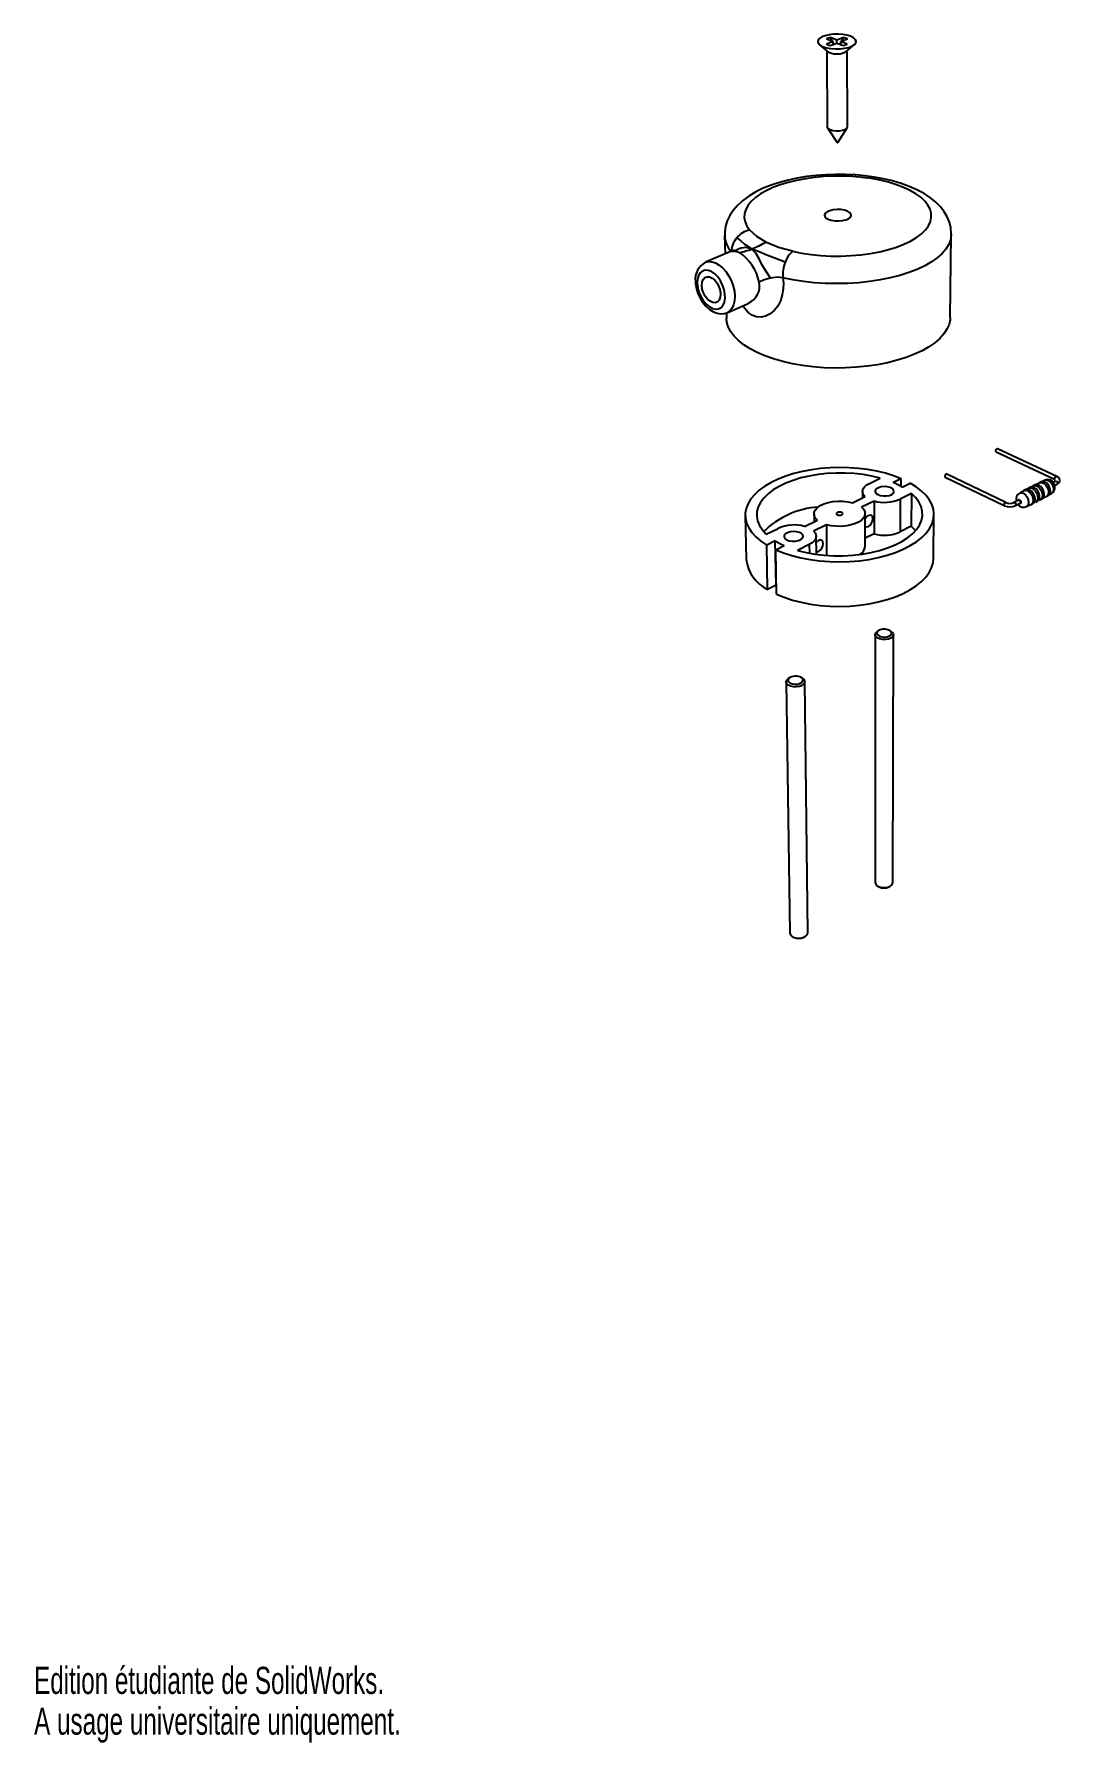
# Model space of a CAD drawing. Extents: x 0 to 137, y 0 to 229.
import ezdxf
from ezdxf.enums import TextEntityAlignment as Align

# ---------------------------------------------------------------- set-up
doc = ezdxf.new("R2010")
doc.units = 0
doc.layers.get('0').update_dxf_attribs({"linetype": 'CONTINUOUS'})

msp = doc.modelspace()

# ---------------------------------------------------------------- linework, layer by layer
at = {"color": 7, "linetype": 'CONTINUOUS'}
for p, q in [((105.13, 227.35), (106.22, 226.44)), ((106.95, 227.78), (106.06, 227.44)), ((106.06, 227.44), (106.57, 227.24)), ((106.6, 228.32), (106.08, 228.12)), ((106.08, 228.12), (106.95, 227.78)), ((106.1, 226.54), (106.17, 216.37)), ((106.57, 227.24), (107.46, 227.58)), ((107.47, 227.98), (106.6, 228.32)), ((106.82, 227.83), (106.6, 228.32)), ((106.95, 227.38), (106.95, 227.78)), ((107, 227.4), (106.95, 227.53)), ((107.46, 227.58), (108.34, 227.24)), ((108.36, 228.32), (107.47, 227.98)), ((107.47, 227.57), (107.47, 227.98)), ((107.95, 227.39), (107.99, 227.48)), ((107.99, 227.78), (108.87, 228.12)), ((108.86, 227.44), (107.99, 227.78)), ((107.99, 227.37), (107.99, 227.78)), ((108.15, 227.84), (108.36, 228.32)), ((108.34, 227.24), (108.86, 227.44)), ((108.87, 228.12), (108.36, 228.32)), ((108.72, 226.45), (109.81, 227.37)), ((108.89, 216.38), (108.85, 226.56)), ((106.22, 216.23), (107.5, 214.28)), ((107.59, 214.28), (108.85, 216.24)), ((92.44, 201.79), (92.5, 199.33)), ((122.65, 190.85), (122.78, 201.94)), ((93.35, 199.69), (89.87, 198.22)), ((92.77, 191.47), (95.59, 192.7)), ((92.68, 191.45), (92.7, 190.69)), ((128.79, 172.86), (136.69, 169.14)), ((136.89, 169.55), (128.98, 173.26)), ((111.76, 168.58), (113.26, 169.32)), ((121.97, 169.46), (129.88, 165.64)), ((130.08, 166.05), (122.17, 169.86)), ((110.89, 167.55), (110.89, 166.68)), ((116.07, 169.24), (115.01, 168.72)), ((117.44, 167.26), (115.95, 166.52)), ((116.07, 168.21), (116.07, 169.24)), ((116.21, 168.13), (117.27, 168.66)), ((117.44, 167.26), (117.42, 162.88)), ((132.49, 167.6), (131.94, 167.32)), ((132.74, 167.78), (132.5, 167.66)), ((133.11, 167.92), (132.94, 167.83)), ((133.37, 168.1), (133.12, 167.97)), ((133.73, 168.24), (133.56, 168.15)), ((133.99, 168.42), (133.74, 168.29)), ((134.55, 168.66), (134.18, 168.47)), ((134.8, 168.84), (134.56, 168.71)), ((135.29, 169.04), (135, 168.89)), ((135.92, 167.11), (136.2, 167.26)), ((136.74, 168.92), (136.41, 168.75)), ((136.62, 168.34), (136.95, 168.51)), ((136.74, 168.92), (136.75, 168.92)), ((109.57, 166.03), (111.24, 166.86)), ((112.44, 166.26), (110.77, 165.43)), ((112.44, 166.26), (112.44, 161.87)), ((115.95, 166.52), (115.93, 162.13)), ((131.79, 166.37), (131.17, 166.05)), ((131.38, 165.64), (132, 165.96)), ((132.86, 165.53), (133.41, 165.81)), ((133.46, 165.79), (133.71, 165.92)), ((133.86, 166.05), (134.03, 166.13)), ((134.08, 166.11), (134.33, 166.24)), ((134.48, 166.37), (134.65, 166.45)), ((134.7, 166.43), (134.95, 166.56)), ((135.1, 166.69), (135.46, 166.88)), ((135.51, 166.85), (135.76, 166.98)), ((95.19, 164.31), (95.32, 158.43)), ((98.02, 161.82), (99.59, 162.6)), ((103.15, 162.86), (104.86, 163.7)), ((106.06, 163.09), (104.35, 162.24)), ((104.41, 164.54), (104.42, 163.48)), ((106.06, 163.09), (106.09, 158.97)), ((111.25, 160.17), (111.24, 164.58)), ((117.42, 162.88), (115.93, 162.13)), ((120.4, 158.58), (120.45, 164.45)), ((99.22, 160.91), (98.1, 160.36)), ((98.2, 154.43), (98.1, 160.36)), ((99.32, 154.99), (99.22, 160.91)), ((99.29, 159.73), (100.42, 160.29)), ((103.77, 160.44), (102.2, 159.65)), ((104.72, 159.12), (104.69, 161.55)), ((112.44, 161.87), (111.24, 161.27)), ((99.39, 153.79), (99.29, 159.73)), ((99.32, 154.99), (98.2, 154.43)), ((99.37, 154.96), (99.32, 154.99)), ((113.04, 148.9), (112.85, 148.77)), ((114.78, 148.76), (114.59, 148.89)), ((112.58, 148.36), (112.58, 115.19)), ((114.95, 115.19), (115.05, 148.36)), ((100.67, 142.04), (101.16, 108.44)), ((101.15, 142.61), (100.95, 142.48)), ((102.9, 142.5), (102.7, 142.63)), ((103.58, 108.48), (103.19, 142.07)), ((112.95, 114.69), (113.11, 114.6)), ((114.41, 114.59), (114.58, 114.68)), ((101.58, 107.91), (101.74, 107.82)), ((103.02, 107.84), (103.18, 107.93)), ((103.57, 108.38), (103.58, 108.48))]:
    msp.add_line(p, q, dxfattribs=at)
at = {"color": 8, "linetype": 'CONTINUOUS'}
msp.add_line((103.77, 160.44), (103.79, 159.27), dxfattribs=at)
at = {"color": 7, "linetype": 'CONTINUOUS'}
for points in [[(105.62, 227.08), (106.11, 226.93), (106.67, 226.83), (107.29, 226.79), (107.91, 226.8), (108.5, 226.87), (109.04, 227), (109.48, 227.17), (109.81, 227.37), (109.99, 227.6), (110.03, 227.84), (109.92, 228.07), (109.67, 228.29), (109.29, 228.48), (108.81, 228.62), (108.25, 228.72), (107.64, 228.76), (107.03, 228.75), (106.44, 228.68), (105.9, 228.56), (105.46, 228.39), (105.13, 228.18), (104.94, 227.96), (104.9, 227.72), (105, 227.48), (105.25, 227.27), (105.62, 227.08)], [(106.22, 226.44), (106.23, 226.43), (106.49, 226.29)], [(106.17, 216.37), (106.18, 216.31), (106.3, 216.13), (106.56, 215.98)], [(106.56, 215.98), (106.92, 215.88), (107.35, 215.83), (107.8, 215.83), (108.22, 215.9), (108.56, 216.02), (108.79, 216.17), (108.89, 216.35), (108.89, 216.38)], [(107.51, 214.27), (107.5, 214.28), (107.5, 214.28)], [(122.77, 201.91), (122.78, 202.04), (122.71, 202.82), (122.53, 203.58), (122.23, 204.29), (121.84, 204.98), (121.33, 205.64), (120.72, 206.26), (119.99, 206.86), (119.14, 207.42), (118.18, 207.93), (117.15, 208.39), (116.05, 208.78), (114.9, 209.12), (113.7, 209.4), (112.46, 209.63), (111.2, 209.8), (109.91, 209.92), (108.6, 209.98), (107.3, 209.99), (105.99, 209.94), (104.7, 209.85), (103.42, 209.7), (102.17, 209.49), (100.96, 209.23), (99.79, 208.92), (98.67, 208.55), (97.61, 208.13), (96.6, 207.64), (95.67, 207.08), (94.82, 206.45), (94.14, 205.83), (93.58, 205.17), (93.14, 204.49), (92.8, 203.79), (92.57, 203.07), (92.45, 202.26), (92.45, 201.8)], [(101.54, 199.69), (102.75, 199.44), (104.02, 199.25), (105.33, 199.13), (106.67, 199.06), (108.01, 199.05), (109.36, 199.11), (110.68, 199.22), (111.96, 199.4), (113.2, 199.63), (114.36, 199.92), (115.45, 200.26), (116.45, 200.65), (117.34, 201.07), (118.12, 201.54), (118.79, 202.04), (119.32, 202.56), (119.72, 203.1), (119.98, 203.66), (120.11, 204.22), (120.1, 204.78), (119.95, 205.34), (119.66, 205.88), (119.25, 206.41), (118.71, 206.92), (118.04, 207.39), (117.27, 207.84), (116.4, 208.24), (115.43, 208.61), (114.38, 208.93), (113.26, 209.2), (112.08, 209.42), (110.86, 209.58), (109.6, 209.69), (108.32, 209.75), (107.03, 209.75), (105.75, 209.69), (104.49, 209.57), (103.26, 209.41), (102.07, 209.18), (100.94, 208.91), (99.88, 208.59), (98.91, 208.22), (98.02, 207.81), (97.23, 207.37), (96.56, 206.89), (96, 206.38), (95.57, 205.85), (95.27, 205.31), (95.1, 204.75), (95.07, 204.19), (95.18, 203.63), (95.43, 203.07), (95.82, 202.53)], [(108.87, 205.06), (108.47, 205.19), (107.99, 205.27), (107.49, 205.28), (106.99, 205.24), (106.54, 205.13), (106.18, 204.98), (105.93, 204.79), (105.82, 204.58), (105.85, 204.36), (106.02, 204.15), (106.32, 203.98), (106.72, 203.85), (107.2, 203.77), (107.71, 203.76), (108.21, 203.8), (108.66, 203.91), (109.02, 204.06), (109.27, 204.25), (109.38, 204.47), (109.35, 204.68), (109.17, 204.89), (108.87, 205.06)], [(94.06, 201.48), (94.59, 201.08), (95.11, 200.66), (95.55, 200.36), (96.06, 199.98)], [(98.06, 200.89), (96.77, 201.66), (95.82, 202.53)], [(93.83, 199.78), (93.84, 199.8), (93.77, 199.81), (93.67, 199.79), (93.54, 199.76), (93.35, 199.69)], [(98.06, 200.89), (97.57, 200.68), (97, 200.38), (96.06, 199.98)], [(98.58, 196.09), (97.98, 196.97), (97.47, 197.85), (97.07, 198.68), (96.6, 199.43), (96.06, 199.98)], [(100.55, 198.23), (99.39, 198.68), (98.09, 199.18), (97.07, 199.61), (96.06, 199.98)], [(101.54, 199.69), (99.66, 200.22), (98.06, 200.89)], [(88.77, 195.41), (88.84, 194.82), (89, 194.22), (89.25, 193.63), (89.57, 193.09), (89.95, 192.63), (90.37, 192.28), (90.8, 192.04), (91.23, 191.94), (91.62, 191.98), (91.96, 192.16), (92.23, 192.47), (92.41, 192.89), (92.5, 193.4), (92.48, 193.97), (92.37, 194.58), (92.16, 195.18), (91.87, 195.75), (91.51, 196.26), (91.11, 196.67), (90.68, 196.97), (90.24, 197.13), (89.83, 197.16), (89.47, 197.04), (89.16, 196.8), (88.94, 196.43), (88.81, 195.96), (88.77, 195.41)], [(88.53, 195.67), (88.55, 195.32), (88.67, 194.67), (88.87, 194.03), (89.16, 193.41), (89.51, 192.84), (89.93, 192.33), (90.41, 191.9), (90.94, 191.57), (91.43, 191.39), (91.92, 191.31), (92.39, 191.35), (92.74, 191.47)], [(89.39, 195.12), (89.43, 195.56), (89.56, 195.92), (89.78, 196.17), (90.08, 196.29), (90.41, 196.26), (90.77, 196.1), (91.11, 195.81), (91.42, 195.42), (91.66, 194.95), (91.82, 194.46), (91.88, 193.97), (91.84, 193.53), (91.7, 193.17), (91.48, 192.93), (91.19, 192.81), (90.85, 192.84), (90.5, 193.01), (90.15, 193.3), (89.85, 193.69), (89.61, 194.15), (89.45, 194.64), (89.39, 195.12)], [(98.58, 196.09), (97.75, 195.87), (97.05, 195.58)], [(100.25, 196.15), (99.52, 196.21), (98.58, 196.09)], [(96.79, 186.13), (95.84, 186.63), (95.01, 187.16), (94.3, 187.73), (93.71, 188.32), (93.26, 188.93), (92.93, 189.56), (92.75, 190.2), (92.7, 190.69)], [(122.65, 190.85), (122.63, 190.53), (122.48, 189.88), (122.2, 189.25), (121.79, 188.62), (121.24, 188.02), (120.57, 187.44), (119.78, 186.89), (118.87, 186.38), (117.85, 185.9), (116.74, 185.47), (115.54, 185.1), (114.26, 184.77), (112.92, 184.51), (111.52, 184.3), (110.09, 184.16), (108.64, 184.08), (107.17, 184.06), (105.71, 184.11), (104.27, 184.22), (102.87, 184.4), (101.51, 184.63), (100.21, 184.93), (98.98, 185.28), (97.84, 185.68), (96.79, 186.13)], [(128.79, 172.86), (128.78, 172.87), (128.75, 172.92), (128.74, 172.99), (128.75, 173.07), (128.78, 173.15), (128.83, 173.21), (128.89, 173.26)], [(128.89, 173.26), (128.95, 173.27), (128.98, 173.26)], [(116.07, 169.24), (115.06, 169.63), (113.97, 169.97), (112.82, 170.25), (111.62, 170.47), (110.38, 170.62), (109.11, 170.71), (107.83, 170.74), (106.56, 170.7), (105.29, 170.6), (104.05, 170.44), (102.85, 170.21), (101.7, 169.92), (100.61, 169.58), (99.59, 169.18), (98.66, 168.73), (97.82, 168.24), (97.08, 167.7), (96.46, 167.13), (95.95, 166.54), (95.57, 165.91), (95.32, 165.27), (95.2, 164.62), (95.22, 163.97), (95.37, 163.31), (95.66, 162.67), (96.08, 162.05), (96.63, 161.45), (97.3, 160.88), (98.1, 160.36)], [(113.26, 169.32), (112.15, 169.58), (111, 169.79), (109.8, 169.92), (108.58, 170), (107.36, 170), (106.14, 169.93), (104.94, 169.8), (103.77, 169.6), (102.65, 169.34), (101.6, 169.02), (100.62, 168.64), (99.72, 168.21), (98.93, 167.74), (98.25, 167.22), (97.68, 166.66), (97.24, 166.08), (96.93, 165.48), (96.76, 164.86), (96.73, 164.23), (96.85, 163.61), (97.1, 162.99), (97.49, 162.39), (98.02, 161.82)], [(122.07, 169.86), (122.01, 169.81), (121.96, 169.74), (121.93, 169.66), (121.91, 169.58), (121.92, 169.51), (121.96, 169.46), (121.97, 169.46)], [(122.17, 169.86), (122.13, 169.87), (122.07, 169.86)], [(136.95, 168.51), (137.09, 168.6), (137.25, 168.79), (137.31, 169), (137.26, 169.23), (137.12, 169.4), (136.89, 169.55)], [(99.29, 159.73), (100.32, 159.31), (101.43, 158.95), (102.62, 158.65), (103.87, 158.41), (105.16, 158.24), (106.48, 158.14), (107.82, 158.11), (109.15, 158.15), (110.48, 158.26), (111.77, 158.44), (113.01, 158.69), (114.2, 159), (115.32, 159.37), (116.35, 159.8), (117.28, 160.28), (118.11, 160.8), (118.82, 161.36), (119.41, 161.96), (119.87, 162.58), (120.2, 163.22), (120.4, 163.87), (120.45, 164.52), (120.38, 165.17), (120.17, 165.82), (119.83, 166.44), (119.36, 167.05), (118.77, 167.62), (118.07, 168.16), (117.27, 168.66)], [(102.2, 159.65), (103.34, 159.37), (104.53, 159.15), (105.77, 159), (107.04, 158.92), (108.31, 158.92), (109.58, 158.99), (110.83, 159.13), (112.04, 159.35), (113.19, 159.63), (114.26, 159.97), (115.26, 160.37), (116.15, 160.83), (116.93, 161.33), (117.59, 161.87), (118.13, 162.44), (118.53, 163.04), (118.79, 163.66), (118.91, 164.28), (118.89, 164.91), (118.73, 165.53), (118.43, 166.13), (118, 166.71), (117.44, 167.26)], [(111.24, 166.86), (111.05, 167.07), (110.93, 167.3), (110.89, 167.53), (110.92, 167.76), (111.03, 167.99), (111.21, 168.21), (111.45, 168.41), (111.76, 168.58)], [(112.95, 167.11), (113.29, 166.99), (113.69, 166.93), (114.11, 166.94), (114.5, 167.01), (114.81, 167.15), (115.03, 167.33), (115.11, 167.53), (115.06, 167.73), (114.87, 167.92), (114.58, 168.06), (114.2, 168.15), (113.79, 168.18), (113.38, 168.14), (113.03, 168.03), (112.76, 167.87), (112.61, 167.68), (112.59, 167.48), (112.71, 167.28), (112.95, 167.11)], [(132.5, 167.66), (132.59, 167.69), (132.86, 167.69), (133.14, 167.55), (133.4, 167.3), (133.6, 166.98), (133.72, 166.62), (133.74, 166.27), (133.66, 165.98), (133.48, 165.8), (133.46, 165.79)], [(133.25, 167.76), (132.97, 167.83), (132.74, 167.78)], [(133.12, 167.97), (133.21, 168.01), (133.48, 168.01), (133.76, 167.87), (134.02, 167.62), (134.23, 167.3), (134.34, 166.94), (134.36, 166.59), (134.28, 166.31), (134.1, 166.12), (134.08, 166.11)], [(133.71, 165.92), (133.83, 166.01), (133.96, 166.25), (133.99, 166.57), (133.92, 166.93), (133.76, 167.28), (133.52, 167.57), (133.25, 167.76)], [(133.87, 168.08), (133.59, 168.15), (133.37, 168.1)], [(133.74, 168.29), (133.83, 168.33), (134.1, 168.32), (134.38, 168.19), (134.64, 167.94), (134.85, 167.62), (134.96, 167.26), (134.98, 166.91), (134.9, 166.63), (134.72, 166.44), (134.7, 166.43)], [(134.33, 166.24), (134.45, 166.33), (134.58, 166.57), (134.61, 166.89), (134.55, 167.25), (134.38, 167.6), (134.14, 167.89), (133.87, 168.08)], [(134.49, 168.4), (134.21, 168.47), (133.99, 168.42)], [(134.95, 166.56), (135.06, 166.65), (135.2, 166.89), (135.23, 167.21), (135.16, 167.57), (135, 167.91), (134.76, 168.21), (134.49, 168.4)], [(134.56, 168.71), (134.65, 168.75), (134.92, 168.74), (135.2, 168.61), (135.46, 168.36), (135.66, 168.04), (135.78, 167.68), (135.8, 167.33), (135.71, 167.05), (135.53, 166.86), (135.51, 166.85)], [(135.31, 168.82), (135.03, 168.89), (134.8, 168.84)], [(135.76, 166.98), (135.88, 167.07), (136.01, 167.31), (136.05, 167.63), (135.98, 167.99), (135.82, 168.34), (135.58, 168.63), (135.31, 168.82)], [(104.86, 163.7), (104.58, 164.02), (104.43, 164.35), (104.43, 164.7), (104.56, 165.04), (104.82, 165.36), (105.21, 165.64), (105.7, 165.89), (106.28, 166.07), (106.92, 166.2), (107.6, 166.26), (108.28, 166.25), (108.95, 166.17), (109.57, 166.03)], [(110.77, 165.43), (111.06, 165.12), (111.21, 164.79), (111.23, 164.44), (111.1, 164.1), (110.85, 163.78), (110.46, 163.49), (109.97, 163.24), (109.39, 163.05), (108.74, 162.92), (108.06, 162.86), (107.36, 162.87), (106.69, 162.95), (106.06, 163.09)], [(107.52, 164.42), (107.66, 164.37), (107.82, 164.36), (107.99, 164.37), (108.12, 164.42), (108.22, 164.49), (108.25, 164.57), (108.22, 164.65), (108.13, 164.72), (107.99, 164.77), (107.83, 164.78), (107.67, 164.77), (107.53, 164.72), (107.43, 164.65), (107.4, 164.57), (107.43, 164.49), (107.52, 164.42)], [(131.79, 166.37), (131.84, 166.38), (131.9, 166.37)], [(131.9, 166.37), (131.97, 166.32), (132.02, 166.25), (132.06, 166.17), (132.07, 166.09), (132.05, 166.02), (132.01, 165.97), (132, 165.96)], [(111.24, 162.86), (111.25, 162.85), (111.45, 162.79), (111.68, 162.85), (111.91, 163.02), (112.1, 163.28), (112.23, 163.58), (112.28, 163.88), (112.23, 164.14), (112.1, 164.31), (111.91, 164.37), (111.68, 164.31), (111.68, 164.31)], [(117.99, 162.3), (117.97, 162.32), (117.42, 162.88)], [(100.74, 161.06), (101.08, 160.93), (101.49, 160.87), (101.91, 160.88), (102.32, 160.96), (102.65, 161.1), (102.87, 161.28), (102.97, 161.49), (102.92, 161.71), (102.74, 161.9), (102.44, 162.05), (102.07, 162.15), (101.65, 162.17), (101.23, 162.13), (100.86, 162.02), (100.58, 161.86), (100.41, 161.66), (100.39, 161.44), (100.5, 161.23), (100.74, 161.06)], [(104.35, 162.24), (104.54, 162.02), (104.65, 161.79), (104.69, 161.54), (104.65, 161.3), (104.54, 161.06), (104.35, 160.83), (104.09, 160.62), (103.77, 160.44)], [(104.99, 160.98), (104.76, 160.8), (104.7, 160.74)], [(104.71, 159.44), (104.77, 159.44), (105.01, 159.5), (105.24, 159.67), (105.44, 159.93), (105.57, 160.24), (105.61, 160.54), (105.57, 160.8), (105.43, 160.98), (105.23, 161.04), (104.99, 160.98), (104.99, 160.98)], [(99.39, 153.79), (100.41, 153.37), (101.51, 153), (102.69, 152.7), (103.93, 152.46), (105.21, 152.28), (106.52, 152.18), (107.85, 152.15), (109.18, 152.19), (110.49, 152.3), (111.77, 152.49), (113.01, 152.74), (114.19, 153.05), (115.3, 153.43), (116.32, 153.86), (117.24, 154.35), (118.07, 154.88), (118.77, 155.45), (119.36, 156.05), (119.82, 156.68), (120.15, 157.33), (120.34, 157.99), (120.4, 158.58)], [(114.69, 147.9), (114.36, 147.77), (113.97, 147.71), (113.56, 147.72), (113.18, 147.8), (112.87, 147.94), (112.66, 148.12), (112.58, 148.33), (112.63, 148.55), (112.81, 148.74), (112.85, 148.77)], [(114.52, 148.2), (114.72, 148.36), (114.8, 148.55), (114.75, 148.74), (114.57, 148.9), (114.29, 149.03), (113.95, 149.09), (113.59, 149.08), (113.25, 149), (113, 148.87), (112.85, 148.69), (112.83, 148.5), (112.95, 148.32), (113.18, 148.17), (113.5, 148.07), (113.86, 148.05), (114.22, 148.09), (114.52, 148.2)], [(114.78, 148.76), (114.87, 148.69), (115.02, 148.49), (115.04, 148.28), (114.93, 148.07), (114.69, 147.9)], [(103.18, 141.98), (103.06, 141.76), (102.82, 141.58), (102.47, 141.44), (102.07, 141.38), (101.66, 141.38), (101.27, 141.46), (100.96, 141.61), (100.75, 141.8), (100.67, 142.02), (100.72, 142.24), (100.91, 142.45), (100.95, 142.48)], [(102.93, 142.21), (102.91, 142.41), (102.76, 142.59), (102.49, 142.73), (102.15, 142.8), (101.78, 142.81), (101.43, 142.74), (101.15, 142.61), (100.97, 142.43), (100.92, 142.23), (101, 142.04), (101.21, 141.87), (101.52, 141.76), (101.89, 141.72), (102.25, 141.75), (102.58, 141.86), (102.81, 142.01), (102.93, 142.21)], [(112.58, 115.19), (112.58, 115.17), (112.66, 114.94), (112.86, 114.74), (113.16, 114.59), (113.52, 114.51), (113.91, 114.5), (114.29, 114.57), (114.6, 114.7)], [(101.16, 108.44), (101.16, 108.43), (101.24, 108.19), (101.44, 107.99), (101.74, 107.83), (102.11, 107.75), (102.51, 107.74), (102.9, 107.81), (103.22, 107.95), (103.46, 108.15), (103.57, 108.38)]]:
    msp.add_lwpolyline(points, dxfattribs=at)
at = {"color": 8, "linetype": 'CONTINUOUS'}
for points in [[(122.78, 201.92), (122.78, 201.85), (122.68, 201.22), (122.44, 200.6), (122.07, 199.98), (121.55, 199.38), (120.91, 198.81), (120.13, 198.26), (119.24, 197.75), (118.23, 197.27), (117.11, 196.84), (115.91, 196.46), (114.62, 196.13), (113.26, 195.85), (111.85, 195.64), (110.39, 195.48), (108.91, 195.39), (107.41, 195.36), (105.92, 195.39), (104.44, 195.49), (102.99, 195.65), (101.59, 195.87), (100.25, 196.15)], [(93.36, 199.68), (93.39, 199.7), (93.92, 199.73), (94.45, 199.52)], [(89.89, 198.23), (90.27, 198.32), (90.74, 198.29), (91.22, 198.14), (91.71, 197.85), (92.19, 197.45), (92.63, 196.94), (93.02, 196.36), (93.34, 195.71), (93.59, 195.03), (93.74, 194.35), (93.8, 193.68), (93.77, 193.06), (93.64, 192.51), (93.42, 192.05), (93.12, 191.7), (92.75, 191.47), (92.75, 191.46)], [(100.25, 196.15), (100.31, 195.43), (100.29, 194.72), (100.16, 193.86), (99.91, 193.05), (99.55, 192.36), (99.08, 191.75), (98.55, 191.3), (97.93, 190.99), (97.33, 190.87), (96.68, 190.93), (96.14, 191.14), (95.61, 191.52), (95.1, 192.07), (94.89, 192.4)], [(136.69, 169.14), (136.68, 169.15), (136.65, 169.2), (136.64, 169.27), (136.65, 169.35), (136.69, 169.43), (136.74, 169.5), (136.8, 169.54)], [(136.8, 169.54), (136.85, 169.56), (136.89, 169.55)], [(131.94, 167.32), (132.14, 167.37), (132.42, 167.3)], [(132.42, 167.3), (132.7, 167.1), (132.94, 166.79), (133.09, 166.43), (133.14, 166.07), (133.07, 165.76), (132.9, 165.56), (132.86, 165.53)], [(135.29, 169.04), (135.48, 169.08), (135.77, 169.02)], [(135.77, 169.02), (136.05, 168.82), (136.28, 168.52), (136.43, 168.16), (136.48, 167.8), (136.41, 167.49), (136.25, 167.29), (136.2, 167.26)], [(136.75, 168.92), (136.79, 168.93), (136.85, 168.91)], [(136.85, 168.91), (136.92, 168.87), (136.97, 168.8), (137, 168.72), (137.01, 168.64), (137, 168.57), (136.96, 168.52), (136.95, 168.51)], [(129.98, 166.04), (129.92, 166), (129.87, 165.93), (129.84, 165.85), (129.82, 165.76), (129.83, 165.69), (129.87, 165.65), (129.88, 165.64)], [(130.08, 166.05), (130.04, 166.06), (129.98, 166.04)], [(131.17, 166.05), (131.21, 166.06), (131.28, 166.04)], [(131.28, 166.04), (131.34, 166), (131.4, 165.93), (131.43, 165.85), (131.44, 165.76), (131.43, 165.69), (131.39, 165.65), (131.38, 165.64)], [(131.91, 166.41), (131.98, 166.35), (132.05, 166.27), (132.09, 166.17), (132.1, 166.07), (132.08, 165.99), (132.04, 165.93), (131.97, 165.91), (131.92, 165.92)]]:
    msp.add_lwpolyline(points, dxfattribs=at)
at = {"color": 7, "linetype": 'CONTINUOUS'}
for centre, radius, start, end in [((107.44, 228.7), 2.59, 248.4641, 299.7), ((107.54, 214.33), 0.0711, 243.8457, 308.9633), ((96.43, 199.46), 3.12, 139.6961, 176.4768), ((96.4, 199.55), 3.04, 101.1278, 140.6292), ((70.86, 286.42), 90.05, 285.1859, 286.2544), ((91.04, 194.45), 6.11, 10.6174, 56.1073), ((103.82, 197.07), 3.47, 131.0313, 160.4855), ((91.04, 195.96), 2.53, 116.822, 186.4408), ((104.38, 196.61), 4.16, 157.1481, 186.3663), ((110.77, 158.55), 11.02, 60.4232, 67.3567), ((132.32, 166.53), 0.86, 115.7847, 200.7506), ((135.69, 168.36), 0.772, 61.51, 121.3566), ((135.66, 168.12), 1, 302.0551, 66.7719), ((105.67, 154.1), 11.36, 93.7017, 134.5533), ((113.83, 171.39), 5.31, 254.8274, 293.4635), ((130.63, 167.27), 1.8, 245.4291, 294.7772), ((130.63, 167.26), 1.33, 245.624, 294.0932), ((132.43, 166.26), 0.838, 212.0155, 300.1701), ((101.74, 157.66), 5.39, 74.8052, 113.568), ((112.24, 163.33), 1.14, 119.8393, 151.7212), ((104.63, 169.87), 10.46, 238.8754, 246.2611), ((109.95, 160.27), 1.3, 298.5523, 355.3381), ((113.82, 166.89), 5.21, 254.5965, 293.8271), ((100.53, 159.14), 5.26, 187.771, 243.7476), ((102.67, 142.04), 0.52, 353.3253, 63.8345), ((113.76, 115.84), 1.41, 242.2892, 297.496), ((114.37, 115.23), 0.581, 293.8862, 356.0277), ((102.36, 109.11), 1.43, 244.201, 297.6211)]:
    msp.add_arc(centre, radius, start, end, dxfattribs=at)
at = {"color": 8, "linetype": 'CONTINUOUS'}
for centre, radius, start, end in [((95.87, 201.95), 3.43, 182.7024, 222.1482), ((95.16, 198.1), 2.08, 64.2157, 127.6938), ((94.66, 195.02), 2.45, 291.8565, 13.1881), ((131.84, 166.29), 0.132, 58.4801, 165.4686)]:
    msp.add_arc(centre, radius, start, end, dxfattribs=at)

# ---------------------------------------------------------------- texts
at = {"color": 7, "linetype": 'CONTINUOUS'}
for s, width, p in [('Edition étudiante de SolidWorks.', 0.667188, (0, 5.45)), ('A usage universitaire uniquement.', 0.668182, (0, 0))]:
    msp.add_text(s, height=3.633, dxfattribs=dict(at, width=width)).set_placement(p, align=Align.BOTTOM_LEFT)

doc.saveas('drawing.dxf')
